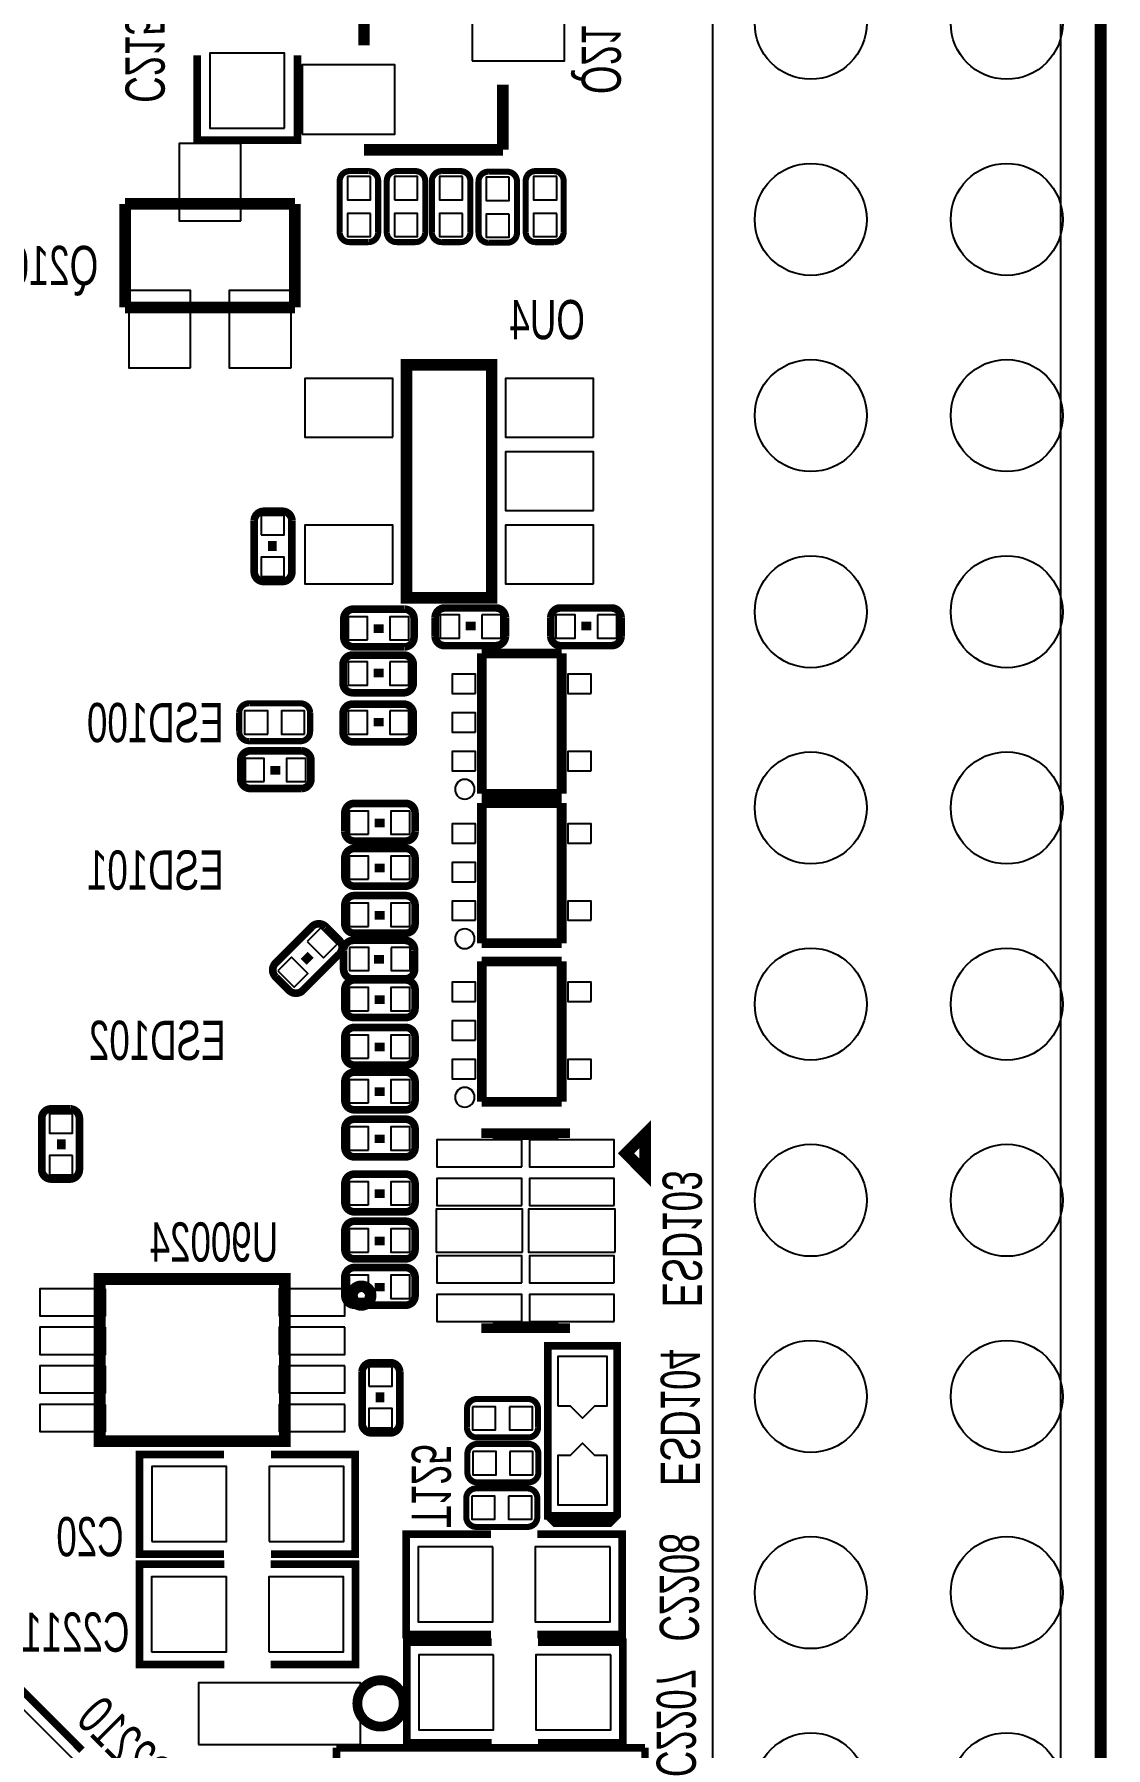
# Model space of a CAD drawing. Extents: x -74 to 86, y -67 to 30.
# Drawn here: x 8.85 to 22.73, y -25.49 to -3.31 of the extents above; entities that cross this region are included whole.
import ezdxf
from ezdxf.enums import TextEntityAlignment as Align

# ---------------------------------------------------------------- set-up
doc = ezdxf.new("R2010")
doc.units = 0
for name, color, linetype in [('BG_OUTLINE', 3, 'CONTINUOUS'), ('PG_SILKSCREEN_BOTTOM', 6, 'CONTINUOUS'), ('PIN_SOLDERMASK_BOTTOM', 7, 'CONTINUOUS'), ('RD_SILKSCREEN_BOTTOM', 8, 'CONTINUOUS'), ('RKI_ALL', 9, 'CONTINUOUS')]:
    doc.layers.add(name, color=color, linetype=linetype)

msp = doc.modelspace()

# ---------------------------------------------------------------- linework, layer by layer
at = {"layer": 'BG_OUTLINE'}
for points in [[(22.651974, -65.801494, -0.414214), (21.381974, -67.071494), (-31.780226, -67.071494, -0.414214), (-33.050226, -65.801494), (-33.050226, 22.658578, -0.414214), (-31.780226, 23.928578), (21.381974, 23.928578, -0.414214), (22.651974, 22.658578)], [(21.381974, 23.928578), (-31.780226, 23.928578, 0.414214), (-33.050226, 22.658578), (-33.050226, -65.801494, 0.414214), (-31.780226, -67.071494), (21.381974, -67.071494, 0.414214), (22.651974, -65.801494), (22.651974, 22.658578, 0.414214)]]:
    msp.add_lwpolyline(points, format="xyb", close=True, dxfattribs=at)
at = {"layer": 'BG_OUTLINE', "const_width": 0.127}
msp.add_lwpolyline([(22.651974, 22.658578), (22.651974, -65.801494, -0.414214), (21.381974, -67.071494), (-31.780226, -67.071494)], format="xyb", dxfattribs=at)
msp.add_lwpolyline([(22.651974, 22.658578), (22.651974, -65.801494)], dxfattribs=at)
at = {"layer": 'PG_SILKSCREEN_BOTTOM'}
msp.add_lwpolyline([(17.636998, 0.889), (17.636998, -32.383984), (22.731222, -32.383984), (22.731222, 0.889)], close=True, dxfattribs=at)
for points, const_width in [([(13.12164, -3.44932), (13.12164, -2.95148)], 0.14986), ([(10.95756, -3.57632), (10.95756, -4.67614), (12.25804, -4.67614), (12.25804, -3.57632)], 0.09906), ([(14.91996, -3.95986), (14.91996, -4.8006)], 0.14986), ([(14.91996, -4.8006), (13.12164, -4.8006)], 0.14986), ([(13.17498, -5.07746), (12.93622, -5.07746)], 0.07874), ([(14.36878, -5.07746), (14.13002, -5.07746)], 0.07874), ([(14.9733, -5.08508), (14.73454, -5.08508)], 0.07874), ([(15.587726, -5.07746), (15.336266, -5.07746)], 0.07874), ([(10.02538, -5.50164), (12.22502, -5.50164)], 0.14986), ([(10.02538, -6.84276), (10.02538, -5.50164)], 0.14986), ([(12.22502, -5.50164), (12.22502, -6.84276)], 0.14986), ([(13.54582, -5.99694), (13.78458, -5.99694)], 0.07874), ([(12.22502, -6.84276), (10.02538, -6.84276)], 0.14986), ([(11.87704, -9.9314), (11.9888, -9.9314)], 0.12954), ([(11.81862, -10.39114), (12.06754, -10.39114)], 0.09906), ([(13.76934, -11.11758), (13.76934, -10.86866)], 0.09906), ([(14.04366, -10.85342), (14.04366, -11.10234)], 0.09906), ([(14.5034, -10.91184), (14.5034, -11.0236)], 0.12954), ([(15.54226, -10.85342), (15.54226, -11.10234)], 0.09906), ([(16.002, -10.91184), (16.002, -11.0236)], 0.12954), ([(13.3096, -11.05916), (13.3096, -10.9474)], 0.12954), ([(14.647418, -11.323066), (14.647418, -13.139166)], 0.127), ([(15.682468, -11.323066), (14.647418, -11.323066)], 0.127), ([(15.682468, -13.139166), (15.682468, -11.323066)], 0.127), ([(12.84986, -11.46302), (12.84986, -11.71194)], 0.09906), ([(13.3096, -11.52144), (13.3096, -11.6332)], 0.12954), ([(12.42314, -12.33678), (12.42314, -12.08786)], 0.07874), ([(12.84986, -12.09802), (12.84986, -12.34694)], 0.09906), ([(13.3096, -12.15644), (13.3096, -12.2682)], 0.12954), ([(11.974322, -12.893294), (11.974322, -12.781534)], 0.12954), ([(12.434062, -12.951714), (12.434062, -12.702794)], 0.09906), ([(14.647418, -13.139166), (15.682468, -13.139166)], 0.127), ([(14.647418, -13.258546), (14.647418, -15.074646)], 0.127), ([(15.682468, -13.258546), (14.647418, -13.258546)], 0.127), ([(15.682468, -15.074646), (15.682468, -13.258546)], 0.127), ([(13.322808, -13.57376), (13.322808, -13.462)], 0.12954), ([(13.782548, -13.63218), (13.782548, -13.38326)], 0.09906), ([(13.782548, -14.21638), (13.782548, -13.96746)], 0.09906), ([(13.322808, -14.15796), (13.322808, -14.0462)], 0.12954), ([(13.322808, -14.76756), (13.322808, -14.6558)], 0.12954), ([(13.782548, -14.82598), (13.782548, -14.57706)], 0.09906), ([(14.647418, -15.074646), (15.682468, -15.074646)], 0.127), ([(12.345416, -15.230348), (12.42441, -15.309596)], 0.12954), ([(12.856718, -15.169134), (12.856718, -15.407894)], 0.09906), ([(13.316458, -15.227554), (13.316458, -15.339314)], 0.12954), ([(14.647418, -15.310866), (14.647418, -17.126966)], 0.127), ([(15.682468, -15.310866), (14.647418, -15.310866)], 0.127), ([(15.682468, -17.126966), (15.682468, -15.310866)], 0.127), ([(11.979148, -15.51432), (12.147804, -15.682976)], 0.09906), ([(13.322808, -15.85976), (13.322808, -15.748)], 0.12954), ([(13.782548, -15.91818), (13.782548, -15.66926)], 0.09906), ([(13.322808, -16.474694), (13.322808, -16.362934)], 0.12954), ([(13.782548, -16.533114), (13.782548, -16.284194)], 0.09906), ([(13.782548, -17.11198), (13.782548, -16.86306)], 0.09906), ([(13.322808, -17.05356), (13.322808, -16.9418)], 0.12954), ([(14.647418, -17.126966), (15.682468, -17.126966)], 0.127), ([(9.313926, -17.21866), (9.06526, -17.21866)], 0.09906), ([(13.322808, -17.66316), (13.322808, -17.5514)], 0.12954), ([(13.782548, -17.72158), (13.782548, -17.47266)], 0.09906), ([(15.71498, -17.59712), (15.71498, -17.54632), (14.71422, -17.54632), (14.71422, -17.59712)], 0.14986), ([(9.25576, -17.6784), (9.144, -17.6784)], 0.12954), ([(13.782548, -18.43278), (13.782548, -18.18386)], 0.09906), ([(13.322808, -18.37436), (13.322808, -18.2626)], 0.12954), ([(13.322808, -18.98396), (13.322808, -18.8722)], 0.12954), ([(13.782548, -19.04238), (13.782548, -18.79346)], 0.09906), ([(13.322808, -19.583654), (13.322808, -19.471894)], 0.12954), ([(13.782548, -19.642074), (13.782548, -19.393154)], 0.09906), ([(15.71498, -19.99488), (15.71498, -20.04568), (14.71422, -20.04568), (14.71422, -19.99488)], 0.14986), ([(16.40078, -22.48662), (15.50162, -22.48662), (15.50162, -20.28698), (16.40078, -20.28698), (16.40078, -22.48662), (16.30172, -22.58568), (15.60068, -22.58568), (15.50162, -22.48662)], 0.09906), ([(13.27404, -20.955), (13.3858, -20.955)], 0.12954), ([(14.455394, -21.105876), (14.455394, -21.344382)], 0.07874), ([(13.21562, -21.41474), (13.46454, -21.41474)], 0.09906), ([(11.306048, -21.693886), (10.213848, -21.693886), (10.213848, -22.984206), (11.306048, -22.984206)], 0.09906), ([(11.915648, -21.693886), (13.005308, -21.693886), (13.005308, -22.984206), (11.915648, -22.984206)], 0.09906), ([(14.460728, -21.687028), (14.460728, -21.925788)], 0.07874), ([(14.446504, -22.263608), (14.446504, -22.502114)], 0.07874), ([(14.766798, -24.026622), (13.666978, -24.026622), (13.666978, -22.726142), (14.766798, -22.726142)], 0.09906), ([(15.366238, -24.026622), (16.466058, -24.026622), (16.466058, -22.726142), (15.366238, -22.726142)], 0.09906), ([(11.312652, -23.113746), (10.212832, -23.113746), (10.212578, -24.414226), (11.312398, -24.414226)], 0.09906), ([(11.911838, -23.113746), (13.011658, -23.113746), (13.011658, -24.413972), (11.912092, -24.414226)], 0.09906), ([(14.774418, -25.4254), (13.674598, -25.4254), (13.674598, -24.12492), (14.774418, -24.12492)], 0.09906), ([(15.373858, -25.4254), (16.473678, -25.4254), (16.473678, -24.12492), (15.373858, -24.12492)], 0.09906), ([(9.466834, -25.52319), (8.689086, -24.745442), (7.769606, -25.664922), (8.547354, -26.442924)], 0.09906), ([(12.763754, -25.490932), (12.763754, -29.491432)], 0.09906), ([(16.761714, -25.490932), (12.763754, -25.490932)], 0.09906), ([(16.761714, -28.991052), (16.761714, -25.490932)], 0.09906)]:
    msp.add_lwpolyline(points, dxfattribs=dict(at, const_width=const_width))
for points, const_width in [([(12.93622, -5.07746, 0.42804), (12.80668, -5.207)], 0.07874), ([(13.30452, -5.8674), (13.30452, -5.207, 0.42804), (13.17498, -5.07746)], 0.07874), ([(13.78458, -5.07746), (13.54582, -5.07746, 0.42804), (13.41628, -5.207)], 0.07874), ([(13.91412, -5.8674), (13.91412, -5.207, 0.42804), (13.78458, -5.07746)], 0.07874), ([(14.13002, -5.07746, 0.42804), (14.00048, -5.207)], 0.07874), ([(14.49832, -5.8674), (14.49832, -5.207, 0.42804), (14.36878, -5.07746)], 0.07874), ([(14.73454, -5.08508, 0.42804), (14.605, -5.21462)], 0.07874), ([(15.10284, -5.87502), (15.10284, -5.21462, 0.42804), (14.9733, -5.08508)], 0.07874), ([(15.336266, -5.07746, 0.392373), (15.216886, -5.19684)], 0.07874), ([(15.707106, -5.8674), (15.707106, -5.19684, 0.393319), (15.587726, -5.07746)], 0.07874), ([(12.80668, -5.207), (12.80668, -5.8674, 0.42804), (12.93622, -5.99694)], 0.07874), ([(13.41628, -5.207), (13.41628, -5.8674, 0.42804), (13.54582, -5.99694)], 0.07874), ([(14.00048, -5.207), (14.00048, -5.8674, 0.42804), (14.13002, -5.99694)], 0.07874), ([(14.605, -5.21462), (14.605, -5.87502, 0.42804), (14.73454, -6.00456)], 0.07874), ([(15.216886, -5.19684), (15.216886, -5.8674, 0.404215), (15.336266, -5.99694)], 0.07874), ([(12.93622, -5.99694), (13.17498, -5.99694, 0.42804), (13.30452, -5.8674)], 0.07874), ([(13.78458, -5.99694, 0.42804), (13.91412, -5.8674)], 0.07874), ([(14.13002, -5.99694), (14.36878, -5.99694, 0.42804), (14.49832, -5.8674)], 0.07874), ([(14.73454, -6.00456), (14.9733, -6.00456, 0.42804), (15.10284, -5.87502)], 0.07874), ([(15.336266, -5.99694), (15.587726, -5.99694, 0.405195), (15.707106, -5.8674)], 0.07874), ([(12.06754, -9.48182), (11.81862, -9.48182, 0.396798), (11.69924, -9.6012)], 0.09906), ([(12.18692, -10.27176), (12.18692, -9.6012, 0.397554), (12.06754, -9.48182)], 0.09906), ([(11.69924, -9.6012), (11.69924, -10.27176, 0.395283), (11.81862, -10.39114)], 0.09906), ([(12.06754, -10.39114, 0.396032), (12.18692, -10.27176)], 0.09906), ([(13.64996, -10.74928), (12.9794, -10.74928, 0.397554), (12.86002, -10.86866)], 0.09906), ([(12.86002, -10.86866), (12.86002, -11.11758, 0.396798), (12.9794, -11.23696)], 0.09906), ([(13.76934, -10.86866, 0.396032), (13.64996, -10.74928)], 0.09906), ([(14.8336, -10.73404), (14.16304, -10.73404, 0.395283), (14.04366, -10.85342)], 0.09906), ([(14.95298, -11.10234), (14.95298, -10.85342, 0.396798), (14.8336, -10.73404)], 0.09906), ([(16.3322, -10.73404), (15.66164, -10.73404, 0.395283), (15.54226, -10.85342)], 0.09906), ([(16.45158, -11.10234), (16.45158, -10.85342, 0.396798), (16.3322, -10.73404)], 0.09906), ([(12.9794, -11.23696), (13.64996, -11.23696, 0.395283), (13.76934, -11.11758)], 0.09906), ([(14.04366, -11.10234, 0.396032), (14.16304, -11.22172)], 0.09906), ([(14.16304, -11.22172), (14.8336, -11.22172, 0.397554), (14.95298, -11.10234)], 0.09906), ([(15.54226, -11.10234, 0.396032), (15.66164, -11.22172)], 0.09906), ([(15.66164, -11.22172), (16.3322, -11.22172, 0.397554), (16.45158, -11.10234)], 0.09906), ([(13.6398, -11.34364), (12.96924, -11.34364, 0.395283), (12.84986, -11.46302)], 0.09906), ([(13.75918, -11.71194), (13.75918, -11.46302, 0.396798), (13.6398, -11.34364)], 0.09906), ([(12.84986, -11.71194, 0.396032), (12.96924, -11.83132)], 0.09906), ([(12.96924, -11.83132), (13.6398, -11.83132, 0.397554), (13.75918, -11.71194)], 0.09906), ([(12.30376, -11.968734), (11.633454, -11.96848, 0.405607), (11.503914, -12.08786)], 0.07874), ([(12.42314, -12.08786, 0.393006), (12.30376, -11.968734)], 0.07874), ([(13.6398, -11.97864), (12.96924, -11.97864, 0.395283), (12.84986, -12.09802)], 0.09906), ([(13.75918, -12.34694), (13.75918, -12.09802, 0.396798), (13.6398, -11.97864)], 0.09906), ([(11.503914, -12.08786), (11.503914, -12.33678, 0.41036), (11.633454, -12.4587)], 0.07874), ([(11.633454, -12.4587), (12.30376, -12.4587, 0.398128), (12.42314, -12.33678)], 0.07874), ([(12.84986, -12.34694, 0.396032), (12.96924, -12.46632)], 0.09906), ([(12.96924, -12.46632), (13.6398, -12.46632, 0.397554), (13.75918, -12.34694)], 0.09906), ([(12.314682, -12.583414), (11.644122, -12.583414, 0.397554), (11.524742, -12.702794)], 0.09906), ([(12.434062, -12.702794, 0.396032), (12.314682, -12.583414)], 0.09906), ([(11.524742, -12.702794), (11.524742, -12.951714, 0.396798), (11.644122, -13.071094)], 0.09906), ([(11.644122, -13.071094), (12.314682, -13.071094, 0.395283), (12.434062, -12.951714)], 0.09906), ([(13.663168, -13.26388), (12.992608, -13.26388, 0.397554), (12.873228, -13.38326)], 0.09906), ([(13.782548, -13.38326, 0.396032), (13.663168, -13.26388)], 0.09906), ([(12.873228, -13.38326), (12.873228, -13.63218, 0.396798), (12.992608, -13.75156)], 0.09906), ([(12.992608, -13.75156), (13.663168, -13.75156, 0.395283), (13.782548, -13.63218)], 0.09906), ([(13.663168, -13.84808), (12.992608, -13.84808, 0.397554), (12.873228, -13.96746)], 0.09906), ([(12.873228, -13.96746), (12.873228, -14.21638, 0.396798), (12.992608, -14.33576)], 0.09906), ([(13.782548, -13.96746, 0.396032), (13.663168, -13.84808)], 0.09906), ([(12.992608, -14.33576), (13.663168, -14.33576, 0.395283), (13.782548, -14.21638)], 0.09906), ([(13.663168, -14.45768), (12.992608, -14.45768, 0.397554), (12.873228, -14.57706)], 0.09906), ([(13.782548, -14.57706, 0.396032), (13.663168, -14.45768)], 0.09906), ([(12.873228, -14.57706), (12.873228, -14.82598, 0.396798), (12.992608, -14.94536)], 0.09906), ([(12.444222, -14.862302), (11.97737, -15.329154, 0.428498), (11.979148, -15.51432)], 0.09906), ([(12.798044, -15.03299), (12.629134, -14.86408, 0.432466), (12.444222, -14.862302)], 0.09906), ([(12.992608, -14.94536), (13.663168, -14.94536, 0.395283), (13.782548, -14.82598)], 0.09906), ([(12.331192, -15.682976), (12.798044, -15.216124, 0.429996), (12.798044, -15.03299)], 0.09906), ([(13.646658, -15.037054), (12.986258, -15.037054, 0.428065), (12.856718, -15.169134)], 0.09906), ([(13.776198, -15.407894), (13.776198, -15.169134, 0.432455), (13.646658, -15.037054)], 0.09906), ([(12.856718, -15.407894, 0.425595), (12.986258, -15.537434)], 0.09906), ([(13.663168, -15.54988), (12.992608, -15.54988, 0.397554), (12.873228, -15.66926)], 0.09906), ([(12.986258, -15.537434), (13.646658, -15.537434, 0.429967), (13.776198, -15.407894)], 0.09906), ([(13.782548, -15.66926, 0.396032), (13.663168, -15.54988)], 0.09906), ([(12.147804, -15.682976, 0.426043), (12.331192, -15.682976)], 0.09906), ([(12.873228, -15.66926), (12.873228, -15.91818, 0.396798), (12.992608, -16.03756)], 0.09906), ([(12.992608, -16.03756), (13.663168, -16.03756, 0.395283), (13.782548, -15.91818)], 0.09906), ([(13.663168, -16.164814), (12.992608, -16.164814, 0.397554), (12.873228, -16.284194)], 0.09906), ([(13.782548, -16.284194, 0.396032), (13.663168, -16.164814)], 0.09906), ([(12.873228, -16.284194), (12.873228, -16.533114, 0.396798), (12.992608, -16.652494)], 0.09906), ([(12.992608, -16.652494), (13.663168, -16.652494, 0.395283), (13.782548, -16.533114)], 0.09906), ([(13.663168, -16.74368), (12.992608, -16.74368, 0.397554), (12.873228, -16.86306)], 0.09906), ([(12.873228, -16.86306), (12.873228, -17.11198, 0.396798), (12.992608, -17.23136)], 0.09906), ([(13.782548, -16.86306, 0.396032), (13.663168, -16.74368)], 0.09906), ([(12.992608, -17.23136), (13.663168, -17.23136, 0.395283), (13.782548, -17.11198)], 0.09906), ([(9.06526, -17.21866, 0.396158), (8.94588, -17.33804)], 0.09906), ([(8.94588, -17.33804), (8.94588, -18.0086, 0.397556), (9.06526, -18.12798)], 0.09906), ([(9.43356, -18.0086), (9.43356, -17.33804, 0.39587), (9.313926, -17.21866)], 0.09906), ([(13.663168, -17.35328), (12.992608, -17.35328, 0.397554), (12.873228, -17.47266)], 0.09906), ([(13.782548, -17.47266, 0.396032), (13.663168, -17.35328)], 0.09906), ([(12.873228, -17.47266), (12.873228, -17.72158, 0.396798), (12.992608, -17.84096)], 0.09906), ([(12.992608, -17.84096), (13.663168, -17.84096, 0.395283), (13.782548, -17.72158)], 0.09906), ([(9.06526, -18.12798), (9.31418, -18.12798, 0.396672), (9.43356, -18.0086)], 0.09906), ([(13.663168, -18.06448), (12.992608, -18.06448, 0.397554), (12.873228, -18.18386)], 0.09906), ([(12.873228, -18.18386), (12.873228, -18.43278, 0.396798), (12.992608, -18.55216)], 0.09906), ([(13.782548, -18.18386, 0.396032), (13.663168, -18.06448)], 0.09906), ([(12.992608, -18.55216), (13.663168, -18.55216, 0.395283), (13.782548, -18.43278)], 0.09906), ([(13.663168, -18.67408), (12.992608, -18.67408, 0.397554), (12.873228, -18.79346)], 0.09906), ([(13.782548, -18.79346, 0.396032), (13.663168, -18.67408)], 0.09906), ([(12.873228, -18.79346), (12.873228, -19.04238, 0.396798), (12.992608, -19.16176)], 0.09906), ([(12.992608, -19.16176), (13.663168, -19.16176, 0.395283), (13.782548, -19.04238)], 0.09906), ([(13.663168, -19.273774), (12.992608, -19.273774, 0.397554), (12.873228, -19.393154)], 0.09906), ([(13.782548, -19.393154, 0.396032), (13.663168, -19.273774)], 0.09906), ([(12.873228, -19.393154), (12.873228, -19.642074, 0.396798), (12.992608, -19.761454)], 0.09906), ([(12.992608, -19.761454), (13.663168, -19.761454, 0.395283), (13.782548, -19.642074)], 0.09906), ([(13.46454, -20.50542), (13.21562, -20.50542, 0.396798), (13.09624, -20.6248)], 0.09906), ([(13.09624, -20.6248), (13.09624, -21.29536, 0.395283), (13.21562, -21.41474)], 0.09906), ([(13.58392, -21.29536), (13.58392, -20.6248, 0.397554), (13.46454, -20.50542)], 0.09906), ([(15.245334, -20.976336), (14.585188, -20.976336, 0.42848), (14.455394, -21.105876)], 0.07874), ([(15.375128, -21.344382), (15.375128, -21.105876, 0.428625), (15.245334, -20.976336)], 0.07874), ([(13.46454, -21.41474, 0.396032), (13.58392, -21.29536)], 0.09906), ([(14.455394, -21.344382, 0.428844), (14.585188, -21.474176)], 0.07874), ([(15.250668, -21.557488), (14.590268, -21.557488, 0.42804), (14.460728, -21.687028)], 0.07874), ([(14.585188, -21.474176), (15.245334, -21.474176, 0.42899), (15.375128, -21.344382)], 0.07874), ([(15.380208, -21.925788), (15.380208, -21.687028, 0.42804), (15.250668, -21.557488)], 0.07874), ([(14.460728, -21.925788, 0.42804), (14.590268, -22.055328)], 0.07874), ([(14.590268, -22.055328), (15.250668, -22.055328, 0.42804), (15.380208, -21.925788)], 0.07874), ([(15.236444, -22.133814), (14.576298, -22.133814, 0.428981), (14.446504, -22.263608)], 0.07874), ([(15.366238, -22.502114), (15.366238, -22.263608, 0.428906), (15.236444, -22.133814)], 0.07874), ([(14.446504, -22.502114, 0.428564), (14.576298, -22.631654)], 0.07874), ([(14.576298, -22.631654), (15.236444, -22.631654, 0.428489), (15.366238, -22.502114)], 0.07874)]:
    msp.add_lwpolyline(points, format="xyb", dxfattribs=dict(at, const_width=const_width))
for points, const_width in [([(14.77518, -7.58444), (13.67282, -7.58444), (13.67282, -10.60196), (14.77518, -10.60196)], 0.14986), ([(16.51508, -17.79524), (16.764, -17.54632), (16.764, -18.0467)], 0.14986), ([(9.696704, -19.422364), (9.696704, -21.522436), (12.096496, -21.522436), (12.096496, -19.422364)], 0.1524)]:
    msp.add_lwpolyline(points, close=True, dxfattribs=dict(at, const_width=const_width))
for points in [[(14.5542, -13.081, 1), (14.3002, -13.081, 1)], [(14.5542, -15.01648, 1), (14.3002, -15.01648, 1)], [(14.5542, -17.0688, 1), (14.3002, -17.0688, 1)]]:
    msp.add_lwpolyline(points, format="xyb", close=True, dxfattribs=at)
for points, const_width in [([(13.207238, -19.637502, 1), (12.965962, -19.637298, 1)], 0.14986), ([(13.634974, -24.9174, 1), (13.035026, -24.9174, 1)], 0.127)]:
    msp.add_lwpolyline(points, format="xyb", close=True, dxfattribs=dict(at, const_width=const_width))
at = {"layer": 'PIN_SOLDERMASK_BOTTOM'}
for points in [[(14.52118, -3.64998), (15.72006, -3.64998), (15.72006, -2.75082), (14.52118, -2.75082)], [(12.09294, -4.5212), (12.09294, -3.55092), (11.12266, -3.55092), (11.12266, -4.5212)], [(12.32154, -4.59994), (13.52042, -4.59994), (13.52042, -3.70078), (12.32154, -3.70078)], [(11.52525, -5.72262), (11.52525, -4.72186), (10.72515, -4.72186), (10.72515, -5.72262)], [(13.20546, -5.14858), (12.90574, -5.14858), (12.90574, -5.4483), (13.20546, -5.4483)], [(13.51534, -5.4483), (13.81506, -5.4483), (13.81506, -5.14858), (13.51534, -5.14858)], [(14.39926, -5.14858), (14.09954, -5.14858), (14.09954, -5.4483), (14.39926, -5.4483)], [(15.00378, -5.1562), (14.70406, -5.1562), (14.70406, -5.45592), (15.00378, -5.45592)], [(15.61846, -5.14858), (15.31874, -5.14858), (15.31874, -5.4483), (15.61846, -5.4483)], [(13.20546, -5.6261), (12.90574, -5.6261), (12.90574, -5.92582), (13.20546, -5.92582)], [(13.51534, -5.92582), (13.81506, -5.92582), (13.81506, -5.6261), (13.51534, -5.6261)], [(14.39926, -5.6261), (14.09954, -5.6261), (14.09954, -5.92582), (14.39926, -5.92582)], [(15.00378, -5.63372), (14.70406, -5.63372), (14.70406, -5.93344), (15.00378, -5.93344)], [(15.61846, -5.6261), (15.31874, -5.6261), (15.31874, -5.92582), (15.61846, -5.92582)], [(10.87501, -7.62254), (10.87501, -6.62178), (10.07491, -6.62178), (10.07491, -7.62254)], [(12.17549, -7.62254), (12.17549, -6.62178), (11.37539, -6.62178), (11.37539, -7.62254)], [(13.49375, -8.52297), (13.49375, -7.76351), (12.35329, -7.76351), (12.35329, -8.52297)], [(16.09471, -8.52297), (16.09471, -7.76351), (14.95425, -7.76351), (14.95425, -8.52297)], [(16.09471, -9.47293), (16.09471, -8.71347), (14.95425, -8.71347), (14.95425, -9.47293)], [(11.78814, -9.78662), (12.08786, -9.78662), (12.08786, -9.5377), (11.78814, -9.5377)], [(13.49375, -10.42289), (13.49375, -9.66343), (12.35329, -9.66343), (12.35329, -10.42289)], [(16.09471, -10.42289), (16.09471, -9.66343), (14.95425, -9.66343), (14.95425, -10.42289)], [(11.78814, -10.3251), (12.08786, -10.3251), (12.08786, -10.07618), (11.78814, -10.07618)], [(13.16482, -11.14806), (13.16482, -10.84834), (12.9159, -10.84834), (12.9159, -11.14806)], [(13.7033, -11.14806), (13.7033, -10.84834), (13.45438, -10.84834), (13.45438, -11.14806)], [(14.1097, -10.82294), (14.1097, -11.12266), (14.35862, -11.12266), (14.35862, -10.82294)], [(14.64818, -10.82294), (14.64818, -11.12266), (14.8971, -11.12266), (14.8971, -10.82294)], [(15.6083, -10.82294), (15.6083, -11.12266), (15.85722, -11.12266), (15.85722, -10.82294)], [(16.14678, -10.82294), (16.14678, -11.12266), (16.3957, -11.12266), (16.3957, -10.82294)], [(12.9159, -11.43254), (12.9159, -11.73226), (13.16482, -11.73226), (13.16482, -11.43254)], [(13.45438, -11.43254), (13.45438, -11.73226), (13.7033, -11.73226), (13.7033, -11.43254)], [(14.563852, -11.842242), (14.563852, -11.592306), (14.263878, -11.592306), (14.263878, -11.842242)], [(16.063976, -11.842242), (16.063976, -11.592306), (15.764002, -11.592306), (15.764002, -11.842242)], [(11.8745, -12.36726), (11.8745, -12.06754), (11.57478, -12.06754), (11.57478, -12.36726)], [(12.35202, -12.36726), (12.35202, -12.06754), (12.0523, -12.06754), (12.0523, -12.36726)], [(12.9159, -12.06754), (12.9159, -12.36726), (13.16482, -12.36726), (13.16482, -12.06754)], [(13.45438, -12.06754), (13.45438, -12.36726), (13.7033, -12.36726), (13.7033, -12.06754)], [(14.563852, -12.342368), (14.563852, -12.092432), (14.263878, -12.092432), (14.263878, -12.342368)], [(14.563852, -12.842494), (14.563852, -12.592558), (14.263878, -12.592558), (14.263878, -12.842494)], [(16.063976, -12.842494), (16.063976, -12.592558), (15.764002, -12.592558), (15.764002, -12.842494)], [(11.829542, -12.982194), (11.829542, -12.682474), (11.580622, -12.682474), (11.580622, -12.982194)], [(12.368022, -12.982194), (12.368022, -12.682474), (12.119102, -12.682474), (12.119102, -12.982194)], [(13.178028, -13.66266), (13.178028, -13.36294), (12.929108, -13.36294), (12.929108, -13.66266)], [(13.716508, -13.66266), (13.716508, -13.36294), (13.467588, -13.36294), (13.467588, -13.66266)], [(14.563852, -13.777722), (14.563852, -13.527786), (14.263878, -13.527786), (14.263878, -13.777722)], [(16.063976, -13.777722), (16.063976, -13.527786), (15.764002, -13.527786), (15.764002, -13.777722)], [(13.178028, -14.24686), (13.178028, -13.94714), (12.929108, -13.94714), (12.929108, -14.24686)], [(13.716508, -14.24686), (13.716508, -13.94714), (13.467588, -13.94714), (13.467588, -14.24686)], [(14.563852, -14.277848), (14.563852, -14.027912), (14.263878, -14.027912), (14.263878, -14.277848)], [(13.178028, -14.85646), (13.178028, -14.55674), (12.929108, -14.55674), (12.929108, -14.85646)], [(13.716508, -14.85646), (13.716508, -14.55674), (13.467588, -14.55674), (13.467588, -14.85646)], [(14.563852, -14.777974), (14.563852, -14.528038), (14.263878, -14.528038), (14.263878, -14.777974)], [(16.063976, -14.777974), (16.063976, -14.528038), (15.764002, -14.528038), (15.764002, -14.777974)], [(12.385122, -15.050843), (12.597057, -15.262778), (12.77307, -15.086765), (12.561135, -14.87483)], [(12.004122, -15.431843), (12.216057, -15.643778), (12.39207, -15.467765), (12.180135, -15.25583)], [(12.932918, -15.128494), (12.932918, -15.428214), (13.181838, -15.428214), (13.181838, -15.128494)], [(13.471398, -15.128494), (13.471398, -15.428214), (13.720318, -15.428214), (13.720318, -15.128494)], [(13.178028, -15.94866), (13.178028, -15.64894), (12.929108, -15.64894), (12.929108, -15.94866)], [(13.716508, -15.94866), (13.716508, -15.64894), (13.467588, -15.64894), (13.467588, -15.94866)], [(14.563852, -15.830042), (14.563852, -15.580106), (14.263878, -15.580106), (14.263878, -15.830042)], [(16.063976, -15.830042), (16.063976, -15.580106), (15.764002, -15.580106), (15.764002, -15.830042)], [(14.563852, -16.330168), (14.563852, -16.080232), (14.263878, -16.080232), (14.263878, -16.330168)], [(13.178028, -16.563594), (13.178028, -16.263874), (12.929108, -16.263874), (12.929108, -16.563594)], [(13.716508, -16.563594), (13.716508, -16.263874), (13.467588, -16.263874), (13.467588, -16.563594)], [(14.563852, -16.830294), (14.563852, -16.580358), (14.263878, -16.580358), (14.263878, -16.830294)], [(16.063976, -16.830294), (16.063976, -16.580358), (15.764002, -16.580358), (15.764002, -16.830294)], [(13.178028, -17.14246), (13.178028, -16.84274), (12.929108, -16.84274), (12.929108, -17.14246)], [(13.716508, -17.14246), (13.716508, -16.84274), (13.467588, -16.84274), (13.467588, -17.14246)], [(9.34466, -17.2847), (9.04494, -17.2847), (9.04494, -17.53362), (9.34466, -17.53362)], [(13.178028, -17.75206), (13.178028, -17.45234), (12.929108, -17.45234), (12.929108, -17.75206)], [(13.716508, -17.75206), (13.716508, -17.45234), (13.467588, -17.45234), (13.467588, -17.75206)], [(15.16507, -17.9705), (15.16507, -17.61998), (14.06525, -17.61998), (14.06525, -17.9705)], [(16.36395, -17.9705), (16.36395, -17.61998), (15.26413, -17.61998), (15.26413, -17.9705)], [(9.34466, -17.82318), (9.04494, -17.82318), (9.04494, -18.0721), (9.34466, -18.0721)], [(13.178028, -18.46326), (13.178028, -18.16354), (12.929108, -18.16354), (12.929108, -18.46326)], [(13.716508, -18.46326), (13.716508, -18.16354), (13.467588, -18.16354), (13.467588, -18.46326)], [(15.16507, -18.47088), (15.16507, -18.12036), (14.06525, -18.12036), (14.06525, -18.47088)], [(16.36395, -18.47088), (16.36395, -18.12036), (15.26413, -18.12036), (15.26413, -18.47088)], [(15.17523, -19.0754), (15.17523, -18.5166), (14.05509, -18.5166), (14.05509, -19.0754)], [(16.37411, -19.0754), (16.37411, -18.5166), (15.25397, -18.5166), (15.25397, -19.0754)], [(13.178028, -19.07286), (13.178028, -18.77314), (12.929108, -18.77314), (12.929108, -19.07286)], [(13.716508, -19.07286), (13.716508, -18.77314), (13.467588, -18.77314), (13.467588, -19.07286)], [(15.16507, -19.47164), (15.16507, -19.12112), (14.06525, -19.12112), (14.06525, -19.47164)], [(16.36395, -19.47164), (16.36395, -19.12112), (15.26413, -19.12112), (15.26413, -19.47164)], [(13.178028, -19.672554), (13.178028, -19.372834), (12.929108, -19.372834), (12.929108, -19.672554)], [(13.716508, -19.672554), (13.716508, -19.372834), (13.467588, -19.372834), (13.467588, -19.672554)], [(9.771634, -19.547332), (8.92175, -19.547332), (8.92175, -19.897344), (9.771634, -19.897344)], [(12.87145, -19.547332), (12.021566, -19.547332), (12.021566, -19.897344), (12.87145, -19.897344)], [(15.16507, -19.97202), (15.16507, -19.6215), (14.06525, -19.6215), (14.06525, -19.97202)], [(16.36395, -19.97202), (16.36395, -19.6215), (15.26413, -19.6215), (15.26413, -19.97202)], [(9.771634, -20.047458), (8.92175, -20.047458), (8.92175, -20.39747), (9.771634, -20.39747)], [(12.87145, -20.047458), (12.021566, -20.047458), (12.021566, -20.39747), (12.87145, -20.39747)], [(9.771634, -20.54733), (8.92175, -20.54733), (8.92175, -20.897342), (9.771634, -20.897342)], [(12.87145, -20.54733), (12.021566, -20.54733), (12.021566, -20.897342), (12.87145, -20.897342)], [(13.18514, -20.81022), (13.48486, -20.81022), (13.48486, -20.5613), (13.18514, -20.5613)], [(15.63116, -21.06422), (15.79118, -21.06422), (15.9512, -21.22424), (16.11122, -21.06422), (16.27124, -21.06422), (16.27124, -20.42668), (15.63116, -20.42668)], [(9.771634, -21.047456), (8.92175, -21.047456), (8.92175, -21.397468), (9.771634, -21.397468)], [(12.87145, -21.047456), (12.021566, -21.047456), (12.021566, -21.397468), (12.87145, -21.397468)], [(14.526768, -21.075396), (14.526768, -21.375116), (14.826488, -21.375116), (14.826488, -21.075396)], [(15.004288, -21.075396), (15.004288, -21.375116), (15.304008, -21.375116), (15.304008, -21.075396)], [(13.18514, -21.3487), (13.48486, -21.3487), (13.48486, -21.09978), (13.18514, -21.09978)], [(14.531848, -21.656548), (14.531848, -21.956268), (14.831568, -21.956268), (14.831568, -21.656548)], [(15.009368, -21.656548), (15.009368, -21.956268), (15.309088, -21.956268), (15.309088, -21.656548)], [(16.27124, -21.70938), (16.11122, -21.70938), (15.9512, -21.54936), (15.79118, -21.70938), (15.63116, -21.70938), (15.63116, -22.34692), (16.27124, -22.34692)], [(10.371328, -22.819106), (11.341608, -22.819106), (11.341608, -21.848826), (10.371328, -21.848826)], [(11.890248, -22.819106), (12.860528, -22.819106), (12.860528, -21.848826), (11.890248, -21.848826)], [(14.517624, -22.232874), (14.517624, -22.532594), (14.817344, -22.532594), (14.817344, -22.232874)], [(14.995144, -22.232874), (14.995144, -22.532594), (15.294864, -22.532594), (15.294864, -22.232874)], [(14.792198, -22.891242), (13.821918, -22.891242), (13.821918, -23.861522), (14.792198, -23.861522)], [(16.311118, -22.891242), (15.340838, -22.891242), (15.340838, -23.861522), (16.311118, -23.861522)], [(10.367518, -24.249126), (11.337798, -24.249126), (11.337798, -23.278846), (10.367518, -23.278846)], [(11.886438, -24.249126), (12.856718, -24.249126), (12.856718, -23.278846), (11.886438, -23.278846)], [(14.799818, -24.29002), (13.829538, -24.29002), (13.829538, -25.2603), (14.799818, -25.2603)], [(16.318738, -24.29002), (15.348458, -24.29002), (15.348458, -25.2603), (16.318738, -25.2603)], [(10.97534, -25.4508), (13.07592, -25.4508), (13.07592, -24.6507), (10.97534, -24.6507)], [(7.996136, -25.65781), (8.682228, -26.343902), (9.36832, -25.65781), (8.682228, -24.971718)]]:
    msp.add_lwpolyline(points, close=True, dxfattribs=at)
for centre, radius in [((18.908776, -3.162808), 0.72517), ((21.448776, -3.162808), 0.72517), ((18.908776, -5.702808), 0.72517), ((21.448776, -5.702808), 0.72517), ((18.908776, -8.242808), 0.72517), ((21.448776, -8.242808), 0.72517), ((18.908776, -10.782808), 0.72517), ((21.448776, -10.782808), 0.72517), ((18.908776, -13.322808), 0.72517), ((21.448776, -13.322808), 0.72517), ((18.908776, -15.862808), 0.72517), ((21.448776, -15.862808), 0.72517), ((18.908776, -18.402808), 0.72517), ((21.448776, -18.402808), 0.72517), ((18.908776, -20.942808), 0.72517), ((21.448776, -20.942808), 0.72517), ((18.908776, -23.482808), 0.72517), ((21.448776, -23.482808), 0.72517), ((13.335, -24.9174), 0.250063), ((18.908776, -26.022808), 0.72517), ((21.448776, -26.022808), 0.72517)]:
    msp.add_circle(centre, radius, dxfattribs=at)
at = {"layer": 'RKI_ALL'}
msp.add_lwpolyline([(-31.780226, -66.563494, -0.414214), (-32.542226, -65.801494), (-32.542226, 22.658578, -0.414214), (-31.780226, 23.420578), (21.381974, 23.420578, -0.414214), (22.143974, 22.658578), (22.143974, -65.801494, -0.414214), (21.381974, -66.563494)], format="xyb", close=True, dxfattribs=at)

# ---------------------------------------------------------------- texts
at = {"layer": 'RD_SILKSCREEN_BOTTOM', "text_generation_flag": 2, "width": 0.7}
for s, rotation, p in [('C2158', 270, (10.03046, -4.19354)), ('Q2104', 270, (15.940024, -4.079494)), ('ESD103', 270, (16.99006, -19.78914)), ('ESD104', 270, (16.96466, -22.10054)), ('T125', 270, (13.73886, -22.6441)), ('C2208', 270, (16.952214, -24.116284)), ('C2207', 270, (16.912082, -25.871932)), ('C2210', 315, (10.360914, -26.135584))]:
    msp.add_text(s, height=0.508, rotation=rotation, dxfattribs=at).set_placement(p)
for s, p in [('Q2107', (9.6774, -6.5532)), ('ESD100', (11.303, -12.4714)), ('ESD101', (11.303, -14.38148)), ('ESD102', (11.3284, -16.5862)), ('U90024', (12.009882, -19.196812)), ('C20', (10.0076, -23.0124)), ('C2211', (10.082784, -24.248364))]:
    msp.add_text(s, height=0.508, dxfattribs=at).set_placement(p)
msp.add_text('OU4', height=0.508, dxfattribs=at).set_placement((15.494, -7.25424), align=Align.CENTER)

doc.saveas('drawing.dxf')
